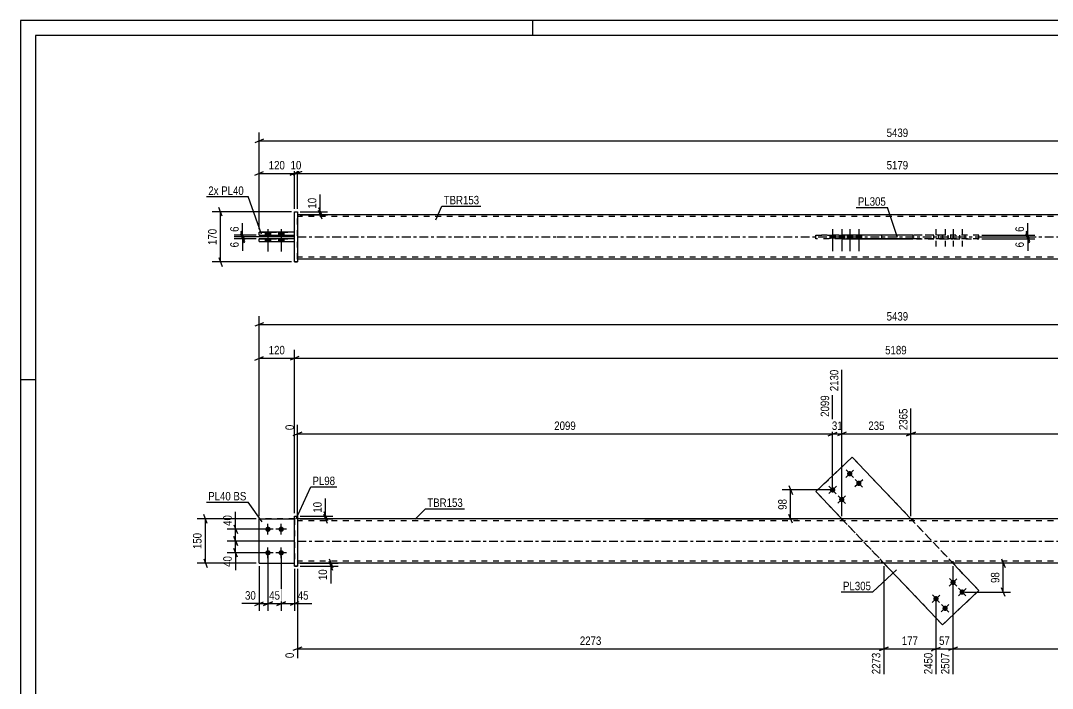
# Model space of a CAD drawing. Header units: millimetres. Extents: x 0 to 594, y 0 to 420.
# Drawn here: x 0 to 350.4, y 193.1 to 420 of the extents above; entities that cross this region are included whole.
import ezdxf

# ---------------------------------------------------------------- set-up
doc = ezdxf.new("R2010")
doc.units = ezdxf.units.MM
doc.linetypes.add('DXK_LINE_DOT2', pattern=[3.9198, 1.9599, -1.9599])
doc.linetypes.add('DXK_LINE_DOT3', pattern=[5.9187, 2.979, -0.9799, 0.9799, -0.9799])
doc.styles.add('Arial Narrow', font='ARIALN.TTF', dxfattribs={"height": 0.2})

# ---------------------------------------------------------------- blocks, each defined once
blk = doc.blocks.new('Unknown-580574963-1131')
at = {"color": 5, "linetype": 'Continuous'}
for p, q in [((594, 420), (0, 420)), ((0, 420), (0, 0)), ((174, 415), (174, 420)), ((589, 415), (5, 415)), ((5, 415), (5, 5)), ((5, 298), (0, 298))]:
    blk.add_line(p, q, dxfattribs=at)
blk = doc.blocks.new('Part-580574963-1689 - 1678')
at = {"color": 2, "linetype": 'Continuous'}
for p, q in [((282.42, 271.7), (270.09, 259.99)), ((282.42, 271.7), (282.42, 271.7)), ((302.37, 250.7), (282.42, 271.7)), ((278.92, 250.7), (270.09, 259.99)), ((270.09, 259.99), (270.09, 259.99)), ((313.12, 214.71), (293.17, 235.7)), ((325.44, 226.42), (316.62, 235.7)), ((313.12, 214.71), (325.44, 226.42)), ((325.44, 226.42), (325.44, 226.42)), ((313.12, 214.71), (313.12, 214.71))]:
    blk.add_line(p, q, dxfattribs=at)
at = {"color": 7, "linetype": 'DXK_LINE_DOT2'}
for p, q in [((270.09, 259.99), (282.42, 271.7)), ((325.44, 226.42), (282.42, 271.7)), ((313.12, 214.71), (270.09, 259.99)), ((293.17, 235.7), (278.92, 250.7)), ((316.62, 235.7), (302.37, 250.7)), ((325.44, 226.42), (313.12, 214.71))]:
    blk.add_line(p, q, dxfattribs=at)
blk = doc.blocks.new('Bolt-580574963-1681 - 1678')
at = {"linetype": 'Continuous'}
for points in [[(316.02, 228.49), (315.9, 228.64), (315.82, 228.81), (315.78, 229), (315.77, 229.18), (315.81, 229.37), (315.88, 229.54), (315.99, 229.7), (316.12, 229.83), (316.28, 229.93), (316.46, 229.99), (316.65, 230.01), (316.83, 230), (317.01, 229.95), (317.18, 229.86), (317.32, 229.73), (317.44, 229.59), (317.52, 229.42), (317.56, 229.23), (317.57, 229.04), (317.53, 228.86), (317.46, 228.69), (317.35, 228.53), (317.22, 228.4), (317.06, 228.3), (316.88, 228.24), (316.69, 228.22), (316.51, 228.23), (316.33, 228.28), (316.16, 228.37)], [(310.22, 222.98), (310.1, 223.13), (310.02, 223.3), (309.98, 223.49), (309.97, 223.67), (310.01, 223.86), (310.08, 224.03), (310.19, 224.19), (310.32, 224.32), (310.48, 224.42), (310.66, 224.48), (310.85, 224.5), (311.03, 224.49), (311.21, 224.44), (311.38, 224.35), (311.52, 224.22), (311.64, 224.08), (311.72, 223.91), (311.76, 223.72), (311.77, 223.53), (311.73, 223.35), (311.66, 223.18), (311.56, 223.02), (311.42, 222.89), (311.26, 222.79), (311.08, 222.73), (310.89, 222.7), (310.71, 222.72), (310.53, 222.77), (310.36, 222.86)], [(319.12, 225.23), (319, 225.38), (318.92, 225.55), (318.88, 225.73), (318.87, 225.92), (318.91, 226.11), (318.98, 226.28), (319.09, 226.44), (319.22, 226.57), (319.38, 226.66), (319.56, 226.73), (319.75, 226.75), (319.93, 226.74), (320.11, 226.68), (320.28, 226.59), (320.42, 226.47), (320.54, 226.32), (320.62, 226.15), (320.66, 225.97), (320.67, 225.78), (320.63, 225.6), (320.56, 225.42), (320.45, 225.27), (320.32, 225.14), (320.16, 225.04), (319.98, 224.98), (319.79, 224.95), (319.61, 224.97), (319.43, 225.02), (319.26, 225.11)], [(313.32, 219.72), (313.2, 219.87), (313.12, 220.04), (313.08, 220.22), (313.07, 220.41), (313.11, 220.6), (313.18, 220.77), (313.29, 220.93), (313.42, 221.06), (313.58, 221.15), (313.76, 221.22), (313.95, 221.24), (314.13, 221.23), (314.31, 221.17), (314.48, 221.08), (314.62, 220.96), (314.74, 220.81), (314.82, 220.64), (314.86, 220.46), (314.87, 220.27), (314.83, 220.09), (314.76, 219.91), (314.66, 219.76), (314.52, 219.63), (314.36, 219.53), (314.18, 219.47), (313.99, 219.44), (313.81, 219.46), (313.63, 219.51), (313.46, 219.6)]]:
    blk.add_hatch(color=1, dxfattribs=at).paths.add_polyline_path(points)
at = {"color": 1, "linetype": 'Continuous'}
for p, q in [((315.37, 227.88), (317.98, 230.35)), ((317.91, 227.81), (315.43, 230.42)), ((309.57, 222.36), (312.18, 224.84)), ((312.11, 222.3), (309.63, 224.91)), ((318.47, 224.61), (321.07, 227.09)), ((321.01, 224.55), (318.53, 227.16)), ((312.67, 219.1), (315.28, 221.58)), ((315.21, 219.04), (312.73, 221.65))]:
    blk.add_line(p, q, dxfattribs=at)
blk = doc.blocks.new('Bolt-580574963-1682 - 1678')
at = {"linetype": 'Continuous'}
for points in [[(282.22, 266.68), (282.33, 266.53), (282.41, 266.36), (282.46, 266.18), (282.46, 265.99), (282.43, 265.8), (282.36, 265.63), (282.25, 265.48), (282.11, 265.35), (281.95, 265.25), (281.78, 265.18), (281.59, 265.16), (281.4, 265.17), (281.22, 265.23), (281.06, 265.32), (280.91, 265.44), (280.8, 265.59), (280.72, 265.76), (280.67, 265.94), (280.67, 266.13), (280.7, 266.31), (280.77, 266.49), (280.88, 266.64), (281.02, 266.77), (281.18, 266.87), (281.36, 266.93), (281.54, 266.96), (281.73, 266.94), (281.91, 266.89), (282.08, 266.8)], [(285.32, 263.42), (285.43, 263.27), (285.51, 263.1), (285.56, 262.92), (285.56, 262.73), (285.53, 262.54), (285.46, 262.37), (285.35, 262.21), (285.21, 262.08), (285.05, 261.99), (284.88, 261.92), (284.69, 261.9), (284.5, 261.91), (284.32, 261.97), (284.16, 262.06), (284.01, 262.18), (283.9, 262.33), (283.82, 262.5), (283.77, 262.68), (283.77, 262.87), (283.8, 263.05), (283.87, 263.23), (283.98, 263.38), (284.12, 263.51), (284.28, 263.61), (284.45, 263.67), (284.64, 263.7), (284.83, 263.68), (285.01, 263.63), (285.17, 263.54)], [(276.42, 261.17), (276.53, 261.02), (276.61, 260.85), (276.66, 260.67), (276.66, 260.48), (276.63, 260.29), (276.56, 260.12), (276.45, 259.96), (276.31, 259.84), (276.15, 259.74), (275.98, 259.67), (275.79, 259.65), (275.6, 259.66), (275.42, 259.72), (275.26, 259.81), (275.11, 259.93), (275, 260.08), (274.92, 260.25), (274.87, 260.43), (274.87, 260.62), (274.9, 260.8), (274.98, 260.98), (275.08, 261.13), (275.22, 261.26), (275.38, 261.36), (275.56, 261.42), (275.74, 261.45), (275.93, 261.43), (276.11, 261.38), (276.28, 261.29)], [(279.52, 257.91), (279.63, 257.76), (279.71, 257.59), (279.76, 257.4), (279.76, 257.22), (279.73, 257.03), (279.66, 256.86), (279.55, 256.7), (279.41, 256.57), (279.25, 256.47), (279.08, 256.41), (278.89, 256.39), (278.7, 256.4), (278.52, 256.46), (278.36, 256.54), (278.21, 256.67), (278.1, 256.82), (278.02, 256.99), (277.97, 257.17), (277.97, 257.36), (278, 257.54), (278.07, 257.72), (278.18, 257.87), (278.32, 258), (278.48, 258.1), (278.66, 258.16), (278.84, 258.19), (279.03, 258.17), (279.21, 258.12), (279.38, 258.03)]]:
    blk.add_hatch(color=1, dxfattribs=at).paths.add_polyline_path(points)
at = {"color": 1, "linetype": 'Continuous'}
for p, q in [((282.87, 267.3), (280.26, 264.82)), ((280.33, 267.36), (282.81, 264.75)), ((285.97, 264.04), (283.36, 261.56)), ((283.43, 264.1), (285.91, 261.49)), ((277.07, 261.79), (274.46, 259.31)), ((274.53, 261.85), (277.01, 259.24)), ((280.17, 258.53), (277.56, 256.05)), ((277.63, 258.59), (280.11, 255.98))]:
    blk.add_line(p, q, dxfattribs=at)
blk = doc.blocks.new('Bolt-580574963-1683 - 1678')
at = {"linetype": 'Continuous'}
for points in [[(83.99, 246.3), (83.81, 246.32), (83.63, 246.38), (83.46, 246.47), (83.32, 246.6), (83.21, 246.75), (83.14, 246.92), (83.1, 247.11), (83.1, 247.3), (83.14, 247.48), (83.21, 247.65), (83.32, 247.8), (83.46, 247.93), (83.63, 248.02), (83.81, 248.08), (83.99, 248.1), (84.18, 248.08), (84.36, 248.02), (84.52, 247.93), (84.66, 247.8), (84.77, 247.65), (84.85, 247.48), (84.89, 247.3), (84.89, 247.11), (84.85, 246.92), (84.77, 246.75), (84.66, 246.6), (84.52, 246.47), (84.36, 246.38), (84.18, 246.32)], [(88.49, 246.3), (88.31, 246.32), (88.13, 246.38), (87.96, 246.47), (87.82, 246.6), (87.71, 246.75), (87.64, 246.92), (87.6, 247.11), (87.6, 247.3), (87.64, 247.48), (87.71, 247.65), (87.82, 247.8), (87.96, 247.93), (88.13, 248.02), (88.31, 248.08), (88.49, 248.1), (88.68, 248.08), (88.86, 248.02), (89.02, 247.93), (89.16, 247.8), (89.27, 247.65), (89.35, 247.48), (89.39, 247.3), (89.39, 247.11), (89.35, 246.92), (89.27, 246.75), (89.16, 246.6), (89.02, 246.47), (88.86, 246.38), (88.68, 246.32)], [(83.99, 238.3), (83.81, 238.32), (83.63, 238.38), (83.46, 238.47), (83.32, 238.6), (83.21, 238.75), (83.14, 238.92), (83.1, 239.11), (83.1, 239.3), (83.14, 239.48), (83.21, 239.65), (83.32, 239.8), (83.46, 239.93), (83.63, 240.02), (83.81, 240.08), (83.99, 240.1), (84.18, 240.08), (84.36, 240.02), (84.52, 239.93), (84.66, 239.8), (84.77, 239.65), (84.85, 239.48), (84.89, 239.3), (84.89, 239.11), (84.85, 238.92), (84.77, 238.75), (84.66, 238.6), (84.52, 238.47), (84.36, 238.38), (84.18, 238.32)], [(88.49, 238.3), (88.31, 238.32), (88.13, 238.38), (87.96, 238.47), (87.82, 238.6), (87.71, 238.75), (87.64, 238.92), (87.6, 239.11), (87.6, 239.3), (87.64, 239.48), (87.71, 239.65), (87.82, 239.8), (87.96, 239.93), (88.13, 240.02), (88.31, 240.08), (88.49, 240.1), (88.68, 240.08), (88.86, 240.02), (89.02, 239.93), (89.16, 239.8), (89.27, 239.65), (89.35, 239.48), (89.39, 239.3), (89.39, 239.11), (89.35, 238.92), (89.27, 238.75), (89.16, 238.6), (89.02, 238.47), (88.86, 238.38), (88.68, 238.32)]]:
    blk.add_hatch(color=1, dxfattribs=at).paths.add_polyline_path(points)
at = {"color": 1, "linetype": 'Continuous'}
for p, q in [((83.99, 245.4), (83.99, 249)), ((88.49, 245.4), (88.49, 249)), ((85.79, 247.2), (82.19, 247.2)), ((90.29, 247.2), (86.69, 247.2)), ((85.79, 239.2), (82.19, 239.2)), ((83.99, 237.4), (83.99, 241)), ((90.29, 239.2), (86.69, 239.2)), ((88.49, 237.4), (88.49, 241))]:
    blk.add_line(p, q, dxfattribs=at)
blk = doc.blocks.new('Part-580574963-1694 - 1678')
at = {"color": 2, "linetype": 'Continuous'}
for p, q in [((92.99, 251.7), (93.99, 251.7)), ((92.99, 234.7), (92.99, 251.7)), ((93.99, 251.7), (93.99, 251.7)), ((93.99, 251.7), (93.99, 234.7)), ((92.99, 234.7), (93.99, 234.7))]:
    blk.add_line(p, q, dxfattribs=at)
at = {"color": 7, "linetype": 'DXK_LINE_DOT2'}
for p, q in [((92.99, 251.7), (93.99, 251.7)), ((93.99, 234.7), (92.99, 234.7)), ((92.99, 234.7), (92.99, 234.7)), ((93.99, 234.7), (93.99, 234.7))]:
    blk.add_line(p, q, dxfattribs=at)
blk = doc.blocks.new('Part-580574963-1699 - 1678')
at = {"color": 7, "linetype": 'DXK_LINE_DOT2'}
for p, q in [((80.99, 235.7), (80.99, 250.7)), ((80.99, 250.7), (92.99, 250.7)), ((92.99, 250.7), (80.99, 250.7)), ((92.99, 250.7), (92.99, 235.7)), ((80.99, 235.7), (80.99, 235.7)), ((80.99, 235.7), (92.99, 235.7)), ((80.99, 235.7), (92.99, 235.7)), ((92.99, 235.7), (92.99, 235.7))]:
    blk.add_line(p, q, dxfattribs=at)
blk = doc.blocks.new('Part-580574963-1704 - 1678')
at = {"color": 2, "linetype": 'Continuous'}
for p, q in [((80.99, 235.7), (80.99, 250.7)), ((80.99, 250.7), (92.99, 250.7)), ((80.99, 235.7), (80.99, 235.7)), ((80.99, 235.7), (92.99, 235.7))]:
    blk.add_line(p, q, dxfattribs=at)
at = {"color": 7, "linetype": 'DXK_LINE_DOT2'}
for p, q in [((92.99, 250.7), (80.99, 250.7)), ((92.99, 250.7), (92.99, 235.7)), ((80.99, 235.7), (80.99, 235.7)), ((80.99, 235.7), (92.99, 235.7)), ((92.99, 235.7), (92.99, 235.7))]:
    blk.add_line(p, q, dxfattribs=at)
blk = doc.blocks.new('Part-580574963-1720 - 1678')
at = {"color": 2, "linetype": 'Continuous'}
for p, q in [((181.99, 250.7), (93.99, 250.7)), ((413.44, 250.7), (182.09, 250.7)), ((181.99, 235.7), (93.99, 235.7)), ((413.44, 235.7), (182.09, 235.7))]:
    blk.add_line(p, q, dxfattribs=at)
at = {"color": 7, "linetype": 'DXK_LINE_DOT2'}
for p, q in [((93.99, 250.7), (93.99, 235.7)), ((181.99, 250.1), (93.99, 250.1)), ((413.44, 250.1), (182.09, 250.1)), ((278.82, 250.7), (278.82, 250.1)), ((303.04, 250.7), (303.04, 250.1)), ((181.99, 236.3), (93.99, 236.3)), ((413.44, 236.3), (182.09, 236.3)), ((292.5, 235.7), (292.5, 236.3)), ((316.72, 235.7), (316.72, 236.3))]:
    blk.add_line(p, q, dxfattribs=at)
at = {"color": 7, "linetype": 'DXK_LINE_DOT3'}
for p, q in [((93.99, 243.2), (181.99, 243.2)), ((182.09, 243.2), (413.44, 243.2))]:
    blk.add_line(p, q, dxfattribs=at)
blk = doc.blocks.new('Bolt-580574963-1423 - 1368')
at = {"color": 1, "linetype": 'DXK_LINE_DOT2'}
for p, q in [((309.97, 347.11), (309.97, 345.91)), ((310.87, 349.11), (310.87, 341.61)), ((311.77, 347.11), (311.77, 345.91)), ((313.07, 347.11), (313.07, 345.91)), ((313.97, 349.11), (313.97, 341.61)), ((314.87, 347.11), (314.87, 345.91)), ((315.77, 347.11), (315.77, 345.91)), ((316.67, 349.11), (316.67, 341.61)), ((317.57, 347.11), (317.57, 345.91)), ((318.87, 347.11), (318.87, 345.91)), ((319.77, 349.11), (319.77, 341.61)), ((320.67, 347.11), (320.67, 345.91))]:
    blk.add_line(p, q, dxfattribs=at)
blk = doc.blocks.new('Bolt-580574963-1471 - 1368')
at = {"linetype": 'Continuous'}
for points in [[(83.09, 347.11), (84.89, 347.11), (84.89, 348.11), (83.09, 348.11)], [(83.09, 347.11), (84.89, 347.11), (84.89, 348.11), (83.09, 348.11)], [(87.59, 347.11), (89.39, 347.11), (89.39, 348.11), (87.59, 348.11)], [(87.59, 347.11), (89.39, 347.11), (89.39, 348.11), (87.59, 348.11)], [(83.09, 344.91), (84.89, 344.91), (84.89, 345.91), (83.09, 345.91)], [(83.09, 344.91), (84.89, 344.91), (84.89, 345.91), (83.09, 345.91)], [(87.59, 344.91), (89.39, 344.91), (89.39, 345.91), (87.59, 345.91)], [(87.59, 344.91), (89.39, 344.91), (89.39, 345.91), (87.59, 345.91)]]:
    blk.add_hatch(color=1, dxfattribs=at).paths.add_polyline_path(points)
at = {"color": 1, "linetype": 'Continuous'}
for p, q in [((83.09, 348.11), (83.09, 347.11)), ((83.09, 348.11), (83.09, 347.11)), ((83.99, 349.11), (83.99, 341.61)), ((83.99, 349.11), (83.99, 341.61)), ((84.89, 348.11), (84.89, 347.11)), ((84.89, 348.11), (84.89, 347.11)), ((87.59, 348.11), (87.59, 347.11)), ((87.59, 348.11), (87.59, 347.11)), ((88.49, 349.11), (88.49, 341.61)), ((88.49, 349.11), (88.49, 341.61)), ((89.39, 348.11), (89.39, 347.11)), ((89.39, 348.11), (89.39, 347.11)), ((83.09, 345.91), (83.09, 344.91)), ((83.09, 345.91), (83.09, 344.91)), ((84.89, 345.91), (84.89, 344.91)), ((84.89, 345.91), (84.89, 344.91)), ((87.59, 345.91), (87.59, 344.91)), ((87.59, 345.91), (87.59, 344.91)), ((89.39, 345.91), (89.39, 344.91)), ((89.39, 345.91), (89.39, 344.91))]:
    blk.add_line(p, q, dxfattribs=at)
blk = doc.blocks.new('Part-580574963-1416 - 1368')
at = {"color": 2, "linetype": 'Continuous'}
for p, q in [((181.99, 354.01), (93.99, 354.01)), ((413.44, 354.01), (182.09, 354.01)), ((278.82, 347.12), (278.82, 347.22)), ((278.82, 347.22), (278.82, 347.22)), ((278.82, 347.22), (303.04, 347.22)), ((292.5, 347.21), (292.5, 347.12)), ((303.04, 347.22), (303.04, 345.82)), ((278.82, 345.92), (278.82, 345.82)), ((278.82, 345.82), (303.04, 345.82)), ((292.5, 345.81), (292.5, 345.92)), ((181.99, 339.01), (93.99, 339.01)), ((413.44, 339.01), (182.09, 339.01))]:
    blk.add_line(p, q, dxfattribs=at)
at = {"color": 7, "linetype": 'DXK_LINE_DOT2'}
for p, q in [((93.99, 339.01), (93.99, 354.01)), ((181.99, 353.41), (93.99, 353.41)), ((413.44, 353.41), (182.09, 353.41)), ((278.82, 345.92), (278.82, 347.22)), ((278.82, 347.22), (303.04, 347.22)), ((292.5, 347.21), (316.72, 347.21)), ((292.5, 347.21), (292.5, 347.21)), ((292.5, 347.21), (316.72, 347.21)), ((292.5, 347.12), (292.5, 347.21)), ((292.5, 345.92), (292.5, 347.12)), ((316.72, 347.21), (316.72, 345.81)), ((278.82, 345.82), (303.04, 345.82)), ((292.5, 345.81), (292.5, 345.81)), ((292.5, 345.81), (292.5, 345.81)), ((316.72, 345.81), (292.5, 345.81)), ((292.5, 345.81), (316.72, 345.81)), ((181.99, 339.61), (93.99, 339.61)), ((413.44, 339.61), (182.09, 339.61))]:
    blk.add_line(p, q, dxfattribs=at)
at = {"color": 7, "linetype": 'DXK_LINE_DOT3'}
for p, q in [((93.99, 346.51), (181.99, 346.51)), ((182.09, 346.51), (413.44, 346.51))]:
    blk.add_line(p, q, dxfattribs=at)
blk = doc.blocks.new('Bolt-580574963-1422 - 1368')
at = {"linetype": 'Continuous'}
for points in [[(276.67, 347.12), (274.87, 347.12), (274.87, 345.92), (276.67, 345.92)], [(279.77, 347.12), (277.97, 347.12), (277.97, 345.92), (279.77, 345.92)], [(282.47, 347.12), (280.67, 347.12), (280.67, 345.92), (282.47, 345.92)], [(285.57, 347.12), (283.77, 347.12), (283.77, 345.92), (285.57, 345.92)]]:
    blk.add_hatch(color=1, dxfattribs=at).paths.add_polyline_path(points)
at = {"color": 1, "linetype": 'Continuous'}
for p, q in [((274.87, 347.12), (274.87, 345.92)), ((275.77, 349.12), (275.77, 341.62)), ((276.67, 347.12), (276.67, 345.92)), ((277.97, 347.12), (277.97, 345.92)), ((278.87, 349.12), (278.87, 341.62)), ((279.77, 347.12), (279.77, 345.92)), ((280.67, 347.12), (280.67, 345.92)), ((281.57, 349.12), (281.57, 341.62)), ((282.47, 347.12), (282.47, 345.92)), ((283.77, 347.12), (283.77, 345.92)), ((284.67, 349.12), (284.67, 341.62)), ((285.57, 347.12), (285.57, 345.92))]:
    blk.add_line(p, q, dxfattribs=at)
blk = doc.blocks.new('Part-580574963-1449 - 1368')
at = {"color": 2, "linetype": 'Continuous'}
for p, q in [((80.99, 344.92), (80.99, 345.92)), ((92.99, 345.92), (80.99, 345.92)), ((80.99, 344.91), (80.99, 344.92)), ((80.99, 344.92), (92.99, 344.92))]:
    blk.add_line(p, q, dxfattribs=at)
at = {"color": 7, "linetype": 'DXK_LINE_DOT2'}
for p, q in [((80.99, 345.91), (92.99, 345.91)), ((80.99, 344.91), (92.99, 344.91)), ((92.99, 344.91), (92.99, 345.92))]:
    blk.add_line(p, q, dxfattribs=at)
blk = doc.blocks.new('Part-580574963-1454 - 1368')
at = {"color": 2, "linetype": 'Continuous'}
for p, q in [((80.99, 347.12), (80.99, 348.12)), ((92.99, 348.12), (80.99, 348.12)), ((80.99, 347.11), (80.99, 347.12)), ((80.99, 347.12), (92.99, 347.12))]:
    blk.add_line(p, q, dxfattribs=at)
at = {"color": 7, "linetype": 'DXK_LINE_DOT2'}
for p, q in [((80.99, 348.11), (92.99, 348.11)), ((80.99, 347.11), (92.99, 347.11)), ((92.99, 347.11), (92.99, 348.12))]:
    blk.add_line(p, q, dxfattribs=at)
blk = doc.blocks.new('Part-580574963-1455 - 1368')
at = {"color": 2, "linetype": 'Continuous'}
for p, q in [((92.99, 355.02), (93.99, 355.02)), ((92.99, 338.02), (92.99, 355.02)), ((93.99, 355.01), (93.99, 355.02)), ((93.99, 355.02), (93.99, 338.01)), ((93.99, 338.02), (92.99, 338.02)), ((92.99, 338.02), (92.99, 338.01))]:
    blk.add_line(p, q, dxfattribs=at)
at = {"color": 7, "linetype": 'DXK_LINE_DOT2'}
for p, q in [((92.99, 355.01), (93.99, 355.01)), ((92.99, 338.01), (92.99, 338.02)), ((92.99, 338.01), (93.99, 338.01))]:
    blk.add_line(p, q, dxfattribs=at)
blk = doc.blocks.new('Part-580574963-1470 - 1368')
at = {"color": 2, "linetype": 'Continuous'}
for p, q in [((270.09, 345.92), (270.09, 347.12)), ((282.42, 345.92), (282.42, 347.12)), ((303.04, 347.12), (282.42, 347.12)), ((303.04, 345.92), (282.42, 345.92)), ((303.04, 345.91), (282.42, 345.91))]:
    blk.add_line(p, q, dxfattribs=at)
at = {"color": 7, "linetype": 'DXK_LINE_DOT2'}
for p, q in [((313.12, 347.11), (270.09, 347.12)), ((270.09, 347.12), (282.42, 347.12)), ((325.44, 347.11), (303.04, 347.12)), ((313.12, 345.91), (313.12, 347.11)), ((325.44, 347.11), (313.12, 347.11)), ((325.44, 345.91), (325.44, 347.11)), ((282.42, 345.91), (270.09, 345.92)), ((282.42, 345.92), (270.09, 345.92)), ((325.44, 345.91), (303.04, 345.92)), ((313.12, 345.91), (303.04, 345.91)), ((313.12, 345.91), (325.44, 345.91))]:
    blk.add_line(p, q, dxfattribs=at)
blk = doc.blocks.new('StraightDimension-580574963-1850 - 1678')
at = {"color": 7, "linetype": 'Continuous'}
for p, q in [((293.17, 234.7), (293.17, 197.94)), ((310.87, 222.6), (310.87, 197.94)), ((294.67, 207.15), (291.67, 205.95)), ((309.37, 205.95), (312.37, 207.15)), ((293.17, 206.55), (310.87, 206.55))]:
    blk.add_line(p, q, dxfattribs=at)
at = {"color": 0}
blk.add_wipeout([(305.36, 207.3), (305.36, 211.5), (298.68, 211.5), (298.68, 207.3)], dxfattribs=at)
at = {"color": 3, "style": 'Arial Narrow'}
blk.add_text('177', height=2.863, dxfattribs=at).set_placement((299.28, 207.9))
at = {"color": 0, "linetype": 'Continuous'}
blk.add_wipeout([(310.27, 205.85), (306.07, 205.85), (306.07, 197.34), (310.27, 197.34)], dxfattribs=at)
at = {"color": 3, "linetype": 'Continuous', "style": 'Arial Narrow'}
blk.add_text('2450', height=2.863, rotation=90.0002, dxfattribs=at).set_placement((309.67, 197.94))
blk = doc.blocks.new('StraightDimension-580574963-1909 - 1678')
at = {"color": 7, "linetype": 'Continuous'}
for p, q in [((82.99, 247.2), (70.17, 247.2)), ((72.42, 248.7), (73.62, 245.7)), ((73.02, 243.2), (73.02, 247.2)), ((92.99, 243.2), (70.17, 243.2)), ((73.62, 241.7), (72.42, 244.7))]:
    blk.add_line(p, q, dxfattribs=at)
at = {"color": 0}
blk.add_wipeout([(72.27, 252.58), (68.07, 252.58), (68.07, 247.73), (72.27, 247.73)], dxfattribs=at)
at = {"color": 7, "linetype": 'Continuous'}
blk.add_line((73.02, 247.2), (73.02, 253.11), dxfattribs=at)
blk.add_line((73.02, 247.2), (73.02, 253.11), dxfattribs=at)
at = {"color": 3, "style": 'Arial Narrow'}
blk.add_text('40', height=2.863, rotation=90.0002, dxfattribs=at).set_placement((71.67, 248.33))
blk = doc.blocks.new('StraightDimension-580574963-3457 - 1678')
at = {"color": 7, "linetype": 'Continuous'}
for p, q in [((274.77, 260.55), (258.65, 260.55)), ((260.9, 262.05), (262.1, 259.05)), ((261.5, 250.72), (261.5, 260.55)), ((212, 250.72), (263.9, 250.72)), ((262.1, 249.22), (260.9, 252.22))]:
    blk.add_line(p, q, dxfattribs=at)
at = {"color": 0}
blk.add_wipeout([(260.75, 258.06), (256.55, 258.06), (256.55, 253.21), (260.75, 253.21)], dxfattribs=at)
at = {"color": 3, "style": 'Arial Narrow'}
blk.add_text('98', height=2.863, rotation=90.0002, dxfattribs=at).set_placement((260.15, 253.81))
blk = doc.blocks.new('StraightDimension-580574963-1736 - 1678')
at = {"color": 7, "linetype": 'Continuous'}
for p, q in [((80.99, 251.7), (80.99, 319.61)), ((82.49, 317.36), (79.49, 316.16)), ((80.99, 316.76), (514.54, 316.76))]:
    blk.add_line(p, q, dxfattribs=at)
at = {"color": 0}
blk.add_wipeout([(302.02, 317.51), (302.02, 321.71), (293.51, 321.71), (293.51, 317.51)], dxfattribs=at)
at = {"color": 3, "style": 'Arial Narrow'}
blk.add_text('5439', height=2.863, dxfattribs=at).set_placement((294.11, 318.11))
blk = doc.blocks.new('StraightDimension-580574963-1750 - 1678')
at = {"color": 7, "linetype": 'Continuous'}
for p, q in [((275.77, 261.55), (275.77, 292.71)), ((93.99, 251.7), (93.99, 282.72)), ((95.49, 280.19), (92.49, 278.99)), ((93.99, 279.59), (275.77, 279.59)), ((274.27, 278.99), (277.27, 280.19))]:
    blk.add_line(p, q, dxfattribs=at)
at = {"color": 0, "linetype": 'Continuous'}
for points in [[(275.17, 293.31), (270.97, 293.31), (270.97, 284.79), (275.17, 284.79)], [(93.39, 283.32), (89.19, 283.32), (89.19, 280.29), (93.39, 280.29)]]:
    blk.add_wipeout(points, dxfattribs=at)
at = {"color": 0}
blk.add_wipeout([(189.14, 280.34), (189.14, 284.54), (180.62, 284.54), (180.62, 280.34)], dxfattribs=at)
at = {"color": 3, "linetype": 'Continuous', "style": 'Arial Narrow'}
for s, height, p in [('2099', 2.863, (274.57, 285.39)), ('0', 2.86, (92.79, 280.89))]:
    blk.add_text(s, height=height, rotation=90.0002, dxfattribs=at).set_placement(p)
at = {"color": 3, "style": 'Arial Narrow'}
blk.add_text('2099', height=2.863, dxfattribs=at).set_placement((181.22, 280.94))
blk = doc.blocks.new('StraightDimension-580574963-1760 - 1678')
at = {"color": 7, "linetype": 'Continuous'}
for p, q in [((278.92, 251.7), (278.92, 301.41)), ((275.77, 261.55), (275.77, 292.71)), ((274.27, 278.99), (277.27, 280.19)), ((275.77, 279.59), (278.92, 279.59)), ((280.42, 280.19), (277.42, 278.99))]:
    blk.add_line(p, q, dxfattribs=at)
at = {"color": 0, "linetype": 'Continuous'}
blk.add_wipeout([(278.32, 302.01), (274.12, 302.01), (274.12, 293.49), (278.32, 293.49)], dxfattribs=at)
at = {"color": 0}
blk.add_wipeout([(279.77, 280.34), (279.77, 284.54), (274.91, 284.54), (274.91, 280.34)], dxfattribs=at)
at = {"color": 3, "linetype": 'Continuous', "style": 'Arial Narrow'}
blk.add_text('2130', height=2.863, rotation=90.0002, dxfattribs=at).set_placement((277.72, 294.09))
at = {"color": 3, "style": 'Arial Narrow'}
blk.add_text('31', height=2.863, dxfattribs=at).set_placement((275.51, 280.94))
blk = doc.blocks.new('StraightDimension-580574963-2047 - 1678')
at = {"color": 7, "linetype": 'Continuous'}
for p, q in [((94.49, 305.88), (91.49, 304.68)), ((92.99, 252.7), (92.99, 308.13)), ((92.99, 305.28), (501.54, 305.28))]:
    blk.add_line(p, q, dxfattribs=at)
at = {"color": 0}
blk.add_wipeout([(301.52, 306.03), (301.52, 310.23), (293.01, 310.23), (293.01, 306.03)], dxfattribs=at)
at = {"color": 3, "style": 'Arial Narrow'}
blk.add_text('5189', height=2.863, dxfattribs=at).set_placement((293.61, 306.63))
blk = doc.blocks.new('StraightDimension-580574963-1776 - 1678')
at = {"color": 7, "linetype": 'Continuous'}
for p, q in [((278.92, 251.7), (278.92, 301.41)), ((302.37, 251.7), (302.37, 288.21)), ((280.42, 280.19), (277.42, 278.99)), ((278.92, 279.59), (302.37, 279.59)), ((300.87, 278.99), (303.87, 280.19))]:
    blk.add_line(p, q, dxfattribs=at)
at = {"color": 0, "linetype": 'Continuous'}
blk.add_wipeout([(301.77, 288.81), (297.57, 288.81), (297.57, 280.29), (301.77, 280.29)], dxfattribs=at)
at = {"color": 0}
blk.add_wipeout([(293.98, 280.34), (293.98, 284.54), (287.3, 284.54), (287.3, 280.34)], dxfattribs=at)
at = {"color": 3, "linetype": 'Continuous', "style": 'Arial Narrow'}
blk.add_text('2365', height=2.863, rotation=90.0002, dxfattribs=at).set_placement((301.17, 280.89))
at = {"color": 3, "style": 'Arial Narrow'}
blk.add_text('235', height=2.863, dxfattribs=at).set_placement((287.9, 280.94))
blk = doc.blocks.new('StraightDimension-580574963-1798 - 1678')
at = {"color": 7, "linetype": 'Continuous'}
for p, q in [((302.37, 251.7), (302.37, 288.21)), ((501.54, 252.7), (501.54, 288.21)), ((303.87, 280.19), (300.87, 278.99)), ((302.37, 279.59), (501.54, 279.59)), ((500.04, 278.99), (503.04, 280.19))]:
    blk.add_line(p, q, dxfattribs=at)
at = {"color": 0, "linetype": 'Continuous'}
blk.add_wipeout([(500.94, 288.81), (496.74, 288.81), (496.74, 280.29), (500.94, 280.29)], dxfattribs=at)
at = {"color": 0}
blk.add_wipeout([(406.21, 280.34), (406.21, 284.54), (397.7, 284.54), (397.7, 280.34)], dxfattribs=at)
at = {"color": 3, "linetype": 'Continuous', "style": 'Arial Narrow'}
blk.add_text('5179', height=2.863, rotation=90.0002, dxfattribs=at).set_placement((500.34, 280.89))
at = {"color": 3, "style": 'Arial Narrow'}
blk.add_text('2814', height=2.863, dxfattribs=at).set_placement((398.3, 280.94))
blk = doc.blocks.new('StraightDimension-580574963-1813 - 1678')
at = {"color": 7, "linetype": 'Continuous'}
for p, q in [((88.49, 238.2), (88.49, 219.53)), ((92.99, 233.7), (92.99, 219.53)), ((86.99, 221.33), (89.99, 222.53)), ((88.49, 221.93), (92.99, 221.93)), ((94.49, 222.53), (91.49, 221.33))]:
    blk.add_line(p, q, dxfattribs=at)
at = {"color": 0}
blk.add_wipeout([(98.37, 222.68), (98.37, 226.88), (93.52, 226.88), (93.52, 222.68)], dxfattribs=at)
at = {"color": 7, "linetype": 'Continuous'}
blk.add_line((92.99, 221.93), (98.9, 221.93), dxfattribs=at)
blk.add_line((92.99, 221.93), (98.9, 221.93), dxfattribs=at)
at = {"color": 3, "style": 'Arial Narrow'}
blk.add_text('45', height=2.863, dxfattribs=at).set_placement((94.12, 223.28))
blk = doc.blocks.new('StraightDimension-580574963-1820 - 1678')
at = {"color": 7, "linetype": 'Continuous'}
for p, q in [((83.99, 238.2), (83.99, 219.53)), ((88.49, 238.2), (88.49, 219.53)), ((82.49, 221.33), (85.49, 222.53)), ((83.99, 221.93), (88.49, 221.93)), ((89.99, 222.53), (86.99, 221.33))]:
    blk.add_line(p, q, dxfattribs=at)
at = {"color": 0}
blk.add_wipeout([(88.67, 222.68), (88.67, 226.88), (83.82, 226.88), (83.82, 222.68)], dxfattribs=at)
at = {"color": 3, "style": 'Arial Narrow'}
blk.add_text('45', height=2.863, dxfattribs=at).set_placement((84.42, 223.28))
blk = doc.blocks.new('StraightDimension-580574963-1891 - 1678')
at = {"color": 7, "linetype": 'Continuous'}
for p, q in [((94.99, 235.7), (107.8, 235.7)), ((104.8, 237.2), (106, 234.2)), ((106, 233.2), (104.8, 236.2)), ((105.4, 234.7), (105.4, 235.7)), ((94.99, 234.7), (107.8, 234.7))]:
    blk.add_line(p, q, dxfattribs=at)
at = {"color": 0}
blk.add_wipeout([(104.65, 234.18), (100.45, 234.18), (100.45, 229.32), (104.65, 229.32)], dxfattribs=at)
at = {"color": 7, "linetype": 'Continuous'}
blk.add_line((105.4, 234.7), (105.4, 228.8), dxfattribs=at)
blk.add_line((105.4, 234.7), (105.4, 228.8), dxfattribs=at)
at = {"color": 3, "style": 'Arial Narrow'}
blk.add_text('10', height=2.863, rotation=90.0002, dxfattribs=at).set_placement((104.05, 229.92))
blk = doc.blocks.new('StraightDimension-580574963-1827 - 1678')
at = {"color": 7, "linetype": 'Continuous'}
for p, q in [((83.99, 238.2), (83.99, 219.53)), ((80.99, 234.7), (80.99, 219.53)), ((79.49, 221.33), (82.49, 222.53)), ((80.99, 221.93), (83.99, 221.93)), ((85.49, 222.53), (82.49, 221.33))]:
    blk.add_line(p, q, dxfattribs=at)
at = {"color": 0}
blk.add_wipeout([(80.47, 222.68), (80.47, 226.88), (75.61, 226.88), (75.61, 222.68)], dxfattribs=at)
at = {"color": 7, "linetype": 'Continuous'}
blk.add_line((80.99, 221.93), (75.09, 221.93), dxfattribs=at)
blk.add_line((80.99, 221.93), (75.09, 221.93), dxfattribs=at)
at = {"color": 3, "style": 'Arial Narrow'}
blk.add_text('30', height=2.863, dxfattribs=at).set_placement((76.21, 223.28))
blk = doc.blocks.new('StraightDimension-580574963-1838 - 1678')
at = {"color": 7, "linetype": 'Continuous'}
for p, q in [((93.99, 233.7), (93.99, 203.42)), ((293.17, 234.7), (293.17, 197.94)), ((95.49, 207.15), (92.49, 205.95)), ((291.67, 205.95), (294.67, 207.15)), ((93.99, 206.55), (293.17, 206.55))]:
    blk.add_line(p, q, dxfattribs=at)
at = {"color": 0}
blk.add_wipeout([(197.84, 207.3), (197.84, 211.5), (189.32, 211.5), (189.32, 207.3)], dxfattribs=at)
at = {"color": 0, "linetype": 'Continuous'}
for points in [[(93.39, 205.85), (89.19, 205.85), (89.19, 202.82), (93.39, 202.82)], [(292.57, 205.85), (288.37, 205.85), (288.37, 197.34), (292.57, 197.34)]]:
    blk.add_wipeout(points, dxfattribs=at)
at = {"color": 3, "style": 'Arial Narrow'}
blk.add_text('2273', height=2.863, dxfattribs=at).set_placement((189.92, 207.9))
at = {"color": 3, "linetype": 'Continuous', "style": 'Arial Narrow'}
for s, height, p in [('0', 2.86, (92.79, 203.42)), ('2273', 2.863, (291.97, 197.94))]:
    blk.add_text(s, height=height, rotation=90.0002, dxfattribs=at).set_placement(p)
blk = doc.blocks.new('StraightDimension-580574963-1864 - 1678')
at = {"color": 7, "linetype": 'Continuous'}
for p, q in [((316.62, 234.7), (316.62, 197.94)), ((310.87, 222.6), (310.87, 197.94)), ((309.37, 205.95), (312.37, 207.15)), ((318.12, 207.15), (315.12, 205.95)), ((310.87, 206.55), (316.62, 206.55))]:
    blk.add_line(p, q, dxfattribs=at)
at = {"color": 0}
blk.add_wipeout([(316.17, 207.3), (316.17, 211.5), (311.32, 211.5), (311.32, 207.3)], dxfattribs=at)
at = {"color": 3, "style": 'Arial Narrow'}
blk.add_text('57', height=2.863, dxfattribs=at).set_placement((311.92, 207.9))
at = {"color": 0, "linetype": 'Continuous'}
blk.add_wipeout([(316.02, 205.85), (311.82, 205.85), (311.82, 197.34), (316.02, 197.34)], dxfattribs=at)
at = {"color": 3, "linetype": 'Continuous', "style": 'Arial Narrow'}
blk.add_text('2507', height=2.863, rotation=90.0002, dxfattribs=at).set_placement((315.42, 197.94))
blk = doc.blocks.new('StraightDimension-580574963-1878 - 1678')
at = {"color": 7, "linetype": 'Continuous'}
for p, q in [((316.62, 234.7), (316.62, 197.94)), ((501.54, 233.7), (501.54, 197.94)), ((318.12, 207.15), (315.12, 205.95)), ((500.04, 205.95), (503.04, 207.15)), ((316.62, 206.55), (501.54, 206.55))]:
    blk.add_line(p, q, dxfattribs=at)
at = {"color": 0}
blk.add_wipeout([(413.34, 207.3), (413.34, 211.5), (404.83, 211.5), (404.83, 207.3)], dxfattribs=at)
at = {"color": 0, "linetype": 'Continuous'}
blk.add_wipeout([(500.94, 205.85), (496.74, 205.85), (496.74, 197.34), (500.94, 197.34)], dxfattribs=at)
at = {"color": 3, "style": 'Arial Narrow'}
blk.add_text('2672', height=2.863, dxfattribs=at).set_placement((405.43, 207.9))
at = {"color": 3, "linetype": 'Continuous', "style": 'Arial Narrow'}
blk.add_text('5179', height=2.863, rotation=90.0002, dxfattribs=at).set_placement((500.34, 197.94))
blk = doc.blocks.new('StraightDimension-580574963-1900 - 1678')
at = {"color": 7, "linetype": 'Continuous'}
for p, q in [((102.99, 253.2), (104.19, 250.2)), ((94.99, 251.7), (105.99, 251.7)), ((94.99, 250.7), (105.99, 250.7)), ((104.19, 249.2), (102.99, 252.2)), ((103.59, 250.7), (103.59, 251.7))]:
    blk.add_line(p, q, dxfattribs=at)
at = {"color": 0}
blk.add_wipeout([(102.84, 257.08), (98.64, 257.08), (98.64, 252.23), (102.84, 252.23)], dxfattribs=at)
at = {"color": 7, "linetype": 'Continuous'}
blk.add_line((103.59, 251.7), (103.59, 257.61), dxfattribs=at)
blk.add_line((103.59, 251.7), (103.59, 257.61), dxfattribs=at)
at = {"color": 3, "style": 'Arial Narrow'}
blk.add_text('10', height=2.863, rotation=90.0002, dxfattribs=at).set_placement((102.24, 252.83))
blk = doc.blocks.new('StraightDimension-580574963-1922 - 1678')
at = {"color": 7, "linetype": 'Continuous'}
for p, q in [((92.99, 243.2), (70.17, 243.2)), ((72.42, 244.7), (73.62, 241.7)), ((73.02, 239.2), (73.02, 243.2)), ((82.99, 239.2), (70.17, 239.2)), ((73.62, 237.7), (72.42, 240.7))]:
    blk.add_line(p, q, dxfattribs=at)
at = {"color": 0}
blk.add_wipeout([(72.27, 238.68), (68.07, 238.68), (68.07, 233.82), (72.27, 233.82)], dxfattribs=at)
at = {"color": 7, "linetype": 'Continuous'}
blk.add_line((73.02, 239.2), (73.02, 233.29), dxfattribs=at)
blk.add_line((73.02, 239.2), (73.02, 233.29), dxfattribs=at)
at = {"color": 3, "style": 'Arial Narrow'}
blk.add_text('40', height=2.863, rotation=90.0002, dxfattribs=at).set_placement((71.67, 234.42))
blk = doc.blocks.new('StraightDimension-580574963-1979 - 1678')
at = {"color": 7, "linetype": 'Continuous'}
for p, q in [((79.99, 250.7), (59.92, 250.7)), ((63.37, 249.2), (62.17, 252.2)), ((62.77, 235.7), (62.77, 250.7)), ((79.99, 235.7), (59.92, 235.7)), ((62.17, 237.2), (63.37, 234.2))]:
    blk.add_line(p, q, dxfattribs=at)
at = {"color": 0}
blk.add_wipeout([(62.02, 246.54), (57.82, 246.54), (57.82, 239.86), (62.02, 239.86)], dxfattribs=at)
at = {"color": 3, "style": 'Arial Narrow'}
blk.add_text('150', height=2.863, rotation=90.0002, dxfattribs=at).set_placement((61.42, 240.46))
blk = doc.blocks.new('StraightDimension-580574963-1993 - 1678')
at = {"color": 7, "linetype": 'Continuous'}
for p, q in [((342.37, 235.7), (330.89, 235.7)), ((333.14, 237.2), (334.34, 234.2)), ((333.74, 225.85), (333.74, 235.7)), ((320.77, 225.85), (336.14, 225.85)), ((334.34, 224.35), (333.14, 227.35))]:
    blk.add_line(p, q, dxfattribs=at)
at = {"color": 0}
blk.add_wipeout([(332.99, 233.2), (328.79, 233.2), (328.79, 228.35), (332.99, 228.35)], dxfattribs=at)
at = {"color": 3, "style": 'Arial Narrow'}
blk.add_text('98', height=2.863, rotation=90.0002, dxfattribs=at).set_placement((332.39, 228.95))
blk = doc.blocks.new('StraightDimension-580574963-2052 - 1678')
at = {"color": 7, "linetype": 'Continuous'}
for p, q in [((79.49, 304.68), (82.49, 305.88)), ((80.99, 251.7), (80.99, 308.13)), ((80.99, 305.28), (92.99, 305.28)), ((94.49, 305.88), (91.49, 304.68)), ((92.99, 252.7), (92.99, 308.13))]:
    blk.add_line(p, q, dxfattribs=at)
at = {"color": 0}
blk.add_wipeout([(90.34, 306.03), (90.34, 310.23), (83.65, 310.23), (83.65, 306.03)], dxfattribs=at)
at = {"color": 3, "style": 'Arial Narrow'}
blk.add_text('120', height=2.863, dxfattribs=at).set_placement((84.25, 306.63))
blk = doc.blocks.new('StraightDimension-580574963-1476 - 1368')
at = {"color": 7, "linetype": 'Continuous'}
for p, q in [((94.99, 355.02), (104.17, 355.02)), ((94.99, 354.01), (104.17, 354.01)), ((101.17, 356.52), (102.37, 353.52)), ((102.37, 352.51), (101.17, 355.51)), ((101.77, 354.01), (101.77, 355.02))]:
    blk.add_line(p, q, dxfattribs=at)
at = {"color": 0}
blk.add_wipeout([(101.02, 360.4), (96.82, 360.4), (96.82, 355.54), (101.02, 355.54)], dxfattribs=at)
at = {"color": 7, "linetype": 'Continuous'}
blk.add_line((101.77, 355.02), (101.77, 360.92), dxfattribs=at)
blk.add_line((101.77, 355.02), (101.77, 360.92), dxfattribs=at)
at = {"color": 3, "style": 'Arial Narrow'}
blk.add_text('10', height=2.863, rotation=90.0002, dxfattribs=at).set_placement((100.42, 356.14))
blk = doc.blocks.new('StraightDimension-580574963-1541 - 1368')
at = {"color": 7, "linetype": 'Continuous'}
for p, q in [((326.44, 347.11), (344.45, 347.11)), ((341.45, 348.61), (342.65, 345.61)), ((342.65, 345.01), (341.45, 348.01)), ((342.05, 346.51), (342.05, 347.11)), ((326.44, 346.51), (344.45, 346.51))]:
    blk.add_line(p, q, dxfattribs=at)
at = {"color": 0}
blk.add_wipeout([(341.3, 350.67), (337.1, 350.67), (337.1, 347.64), (341.3, 347.64)], dxfattribs=at)
at = {"color": 7, "linetype": 'Continuous'}
blk.add_line((342.05, 347.11), (342.05, 351.19), dxfattribs=at)
blk.add_line((342.05, 347.11), (342.05, 351.19), dxfattribs=at)
at = {"color": 3, "style": 'Arial Narrow'}
blk.add_text('6', height=2.86, rotation=90.0002, dxfattribs=at).set_placement((340.7, 348.24))
blk = doc.blocks.new('StraightDimension-580574963-1530 - 1368')
at = {"color": 7, "linetype": 'Continuous'}
for p, q in [((91.99, 355.02), (65.05, 355.02)), ((68.5, 353.52), (67.3, 356.52)), ((67.9, 338.02), (67.9, 355.02)), ((91.99, 338.02), (65.05, 338.02)), ((67.3, 339.52), (68.5, 336.52))]:
    blk.add_line(p, q, dxfattribs=at)
at = {"color": 0}
blk.add_wipeout([(67.15, 349.86), (62.95, 349.86), (62.95, 343.17), (67.15, 343.17)], dxfattribs=at)
at = {"color": 3, "style": 'Arial Narrow'}
blk.add_text('170', height=2.863, rotation=90.0002, dxfattribs=at).set_placement((66.55, 343.77))
blk = doc.blocks.new('StraightDimension-580574963-1494 - 1368')
at = {"color": 7, "linetype": 'Continuous'}
for p, q in [((74.8, 348.01), (76, 345.01)), ((76, 344.41), (74.8, 347.41)), ((92.99, 346.51), (72.55, 346.51)), ((79.99, 345.91), (72.55, 345.91)), ((75.4, 345.91), (75.4, 346.51))]:
    blk.add_line(p, q, dxfattribs=at)
at = {"color": 0}
blk.add_wipeout([(74.65, 345.39), (70.45, 345.39), (70.45, 342.36), (74.65, 342.36)], dxfattribs=at)
at = {"color": 7, "linetype": 'Continuous'}
blk.add_line((75.4, 345.91), (75.4, 341.84), dxfattribs=at)
blk.add_line((75.4, 345.91), (75.4, 341.84), dxfattribs=at)
at = {"color": 3, "style": 'Arial Narrow'}
blk.add_text('6', height=2.86, rotation=90.0002, dxfattribs=at).set_placement((74.05, 342.96))
blk = doc.blocks.new('StraightDimension-580574963-1512 - 1368')
at = {"color": 7, "linetype": 'Continuous'}
for p, q in [((79.99, 347.11), (72.55, 347.11)), ((74.8, 348.61), (76, 345.61)), ((76, 345.01), (74.8, 348.01)), ((75.4, 346.51), (75.4, 347.11)), ((92.99, 346.51), (72.55, 346.51))]:
    blk.add_line(p, q, dxfattribs=at)
at = {"color": 0}
blk.add_wipeout([(74.65, 350.67), (70.45, 350.67), (70.45, 347.64), (74.65, 347.64)], dxfattribs=at)
at = {"color": 7, "linetype": 'Continuous'}
blk.add_line((75.4, 347.11), (75.4, 351.19), dxfattribs=at)
blk.add_line((75.4, 347.11), (75.4, 351.19), dxfattribs=at)
at = {"color": 3, "style": 'Arial Narrow'}
blk.add_text('6', height=2.86, rotation=90.0002, dxfattribs=at).set_placement((74.05, 348.24))
blk = doc.blocks.new('StraightDimension-580574963-1545 - 1368')
at = {"color": 7, "linetype": 'Continuous'}
for p, q in [((341.45, 348.01), (342.65, 345.01)), ((342.65, 344.41), (341.45, 347.41)), ((326.44, 346.51), (344.45, 346.51)), ((326.44, 345.91), (344.45, 345.91)), ((342.05, 345.91), (342.05, 346.51))]:
    blk.add_line(p, q, dxfattribs=at)
at = {"color": 0}
blk.add_wipeout([(341.3, 345.39), (337.1, 345.39), (337.1, 342.36), (341.3, 342.36)], dxfattribs=at)
at = {"color": 7, "linetype": 'Continuous'}
blk.add_line((342.05, 345.91), (342.05, 341.84), dxfattribs=at)
blk.add_line((342.05, 345.91), (342.05, 341.84), dxfattribs=at)
at = {"color": 3, "style": 'Arial Narrow'}
blk.add_text('6', height=2.86, rotation=90.0002, dxfattribs=at).set_placement((340.7, 342.96))
blk = doc.blocks.new('StraightDimension-580574963-1550 - 1368')
at = {"color": 7, "linetype": 'Continuous'}
for p, q in [((80.99, 349.11), (80.99, 381.96)), ((82.49, 379.71), (79.49, 378.51)), ((80.99, 379.11), (514.54, 379.11))]:
    blk.add_line(p, q, dxfattribs=at)
at = {"color": 0}
blk.add_wipeout([(302.02, 379.86), (302.02, 384.06), (293.51, 384.06), (293.51, 379.86)], dxfattribs=at)
at = {"color": 3, "style": 'Arial Narrow'}
blk.add_text('5439', height=2.863, dxfattribs=at).set_placement((294.11, 380.46))
blk = doc.blocks.new('StraightDimension-580574963-1581 - 1368')
at = {"color": 7, "linetype": 'Continuous'}
for p, q in [((95.49, 368.71), (92.49, 367.51)), ((93.99, 356.02), (93.99, 370.96)), ((93.99, 368.11), (501.54, 368.11))]:
    blk.add_line(p, q, dxfattribs=at)
at = {"color": 0}
blk.add_wipeout([(302.02, 368.86), (302.02, 373.06), (293.51, 373.06), (293.51, 368.86)], dxfattribs=at)
at = {"color": 3, "style": 'Arial Narrow'}
blk.add_text('5179', height=2.863, dxfattribs=at).set_placement((294.11, 369.46))
blk = doc.blocks.new('StraightDimension-580574963-1591 - 1368')
at = {"color": 7, "linetype": 'Continuous'}
for p, q in [((79.49, 367.51), (82.49, 368.71)), ((80.99, 349.11), (80.99, 370.96)), ((80.99, 368.11), (92.99, 368.11)), ((94.49, 368.71), (91.49, 367.51)), ((92.99, 356.02), (92.99, 370.96))]:
    blk.add_line(p, q, dxfattribs=at)
at = {"color": 0}
blk.add_wipeout([(90.34, 368.86), (90.34, 373.06), (83.65, 373.06), (83.65, 368.86)], dxfattribs=at)
at = {"color": 3, "style": 'Arial Narrow'}
blk.add_text('120', height=2.863, dxfattribs=at).set_placement((84.25, 369.46))
blk = doc.blocks.new('StraightDimension-580574963-1601 - 1368')
at = {"color": 7, "linetype": 'Continuous'}
for p, q in [((91.49, 367.51), (94.49, 368.71)), ((95.49, 368.71), (92.49, 367.51)), ((92.99, 356.02), (92.99, 370.96)), ((92.99, 368.11), (93.99, 368.11)), ((93.99, 356.02), (93.99, 370.96))]:
    blk.add_line(p, q, dxfattribs=at)
at = {"color": 0}
blk.add_wipeout([(95.92, 368.86), (95.92, 373.06), (91.07, 373.06), (91.07, 368.86)], dxfattribs=at)
at = {"color": 3, "style": 'Arial Narrow'}
blk.add_text('10', height=2.863, dxfattribs=at).set_placement((91.67, 369.46))
blk = doc.blocks.new('Mark-580574963-1690 - 1678')
at = {"color": 0}
blk.add_wipeout([(106.79, 262.21), (106.79, 265.21), (99.12, 265.21), (99.12, 262.21)], dxfattribs=at)
blk.add_wipeout([(106.79, 262.21), (106.79, 265.21), (99.12, 265.21), (99.12, 262.21)], dxfattribs=at)
at = {"color": 30, "linetype": 'Continuous'}
for p, q in [((93.63, 250.78), (98.52, 261.61)), ((98.52, 261.61), (107.39, 261.61))]:
    blk.add_line(p, q, dxfattribs=at)
at = {"color": 3, "style": 'Arial Narrow'}
blk.add_text('PL98', height=2.863, dxfattribs=at).set_placement((99.12, 262.21))
blk = doc.blocks.new('Mark-580574963-1685 - 1678')
at = {"color": 0}
blk.add_wipeout([(288.8, 226.49), (288.8, 229.49), (279.29, 229.49), (279.29, 226.49)], dxfattribs=at)
blk.add_wipeout([(288.8, 226.49), (288.8, 229.49), (279.29, 229.49), (279.29, 226.49)], dxfattribs=at)
at = {"color": 30, "linetype": 'Continuous'}
for p in [(297.44, 233.45), (278.69, 225.89)]:
    blk.add_line(p, (289.4, 225.89), dxfattribs=at)
at = {"color": 3, "style": 'Arial Narrow'}
blk.add_text('PL305', height=2.863, dxfattribs=at).set_placement((279.29, 226.49))
blk = doc.blocks.new('Mark-580574963-1716 - 1678')
at = {"color": 0}
blk.add_wipeout([(150.17, 254.79), (150.17, 257.79), (138.12, 257.79), (138.12, 254.79)], dxfattribs=at)
blk.add_wipeout([(150.17, 254.79), (150.17, 257.79), (138.12, 257.79), (138.12, 254.79)], dxfattribs=at)
at = {"color": 30, "linetype": 'Continuous'}
for p, q in [((133.98, 250.65), (137.52, 254.19)), ((137.52, 254.19), (150.77, 254.19))]:
    blk.add_line(p, q, dxfattribs=at)
at = {"color": 3, "style": 'Arial Narrow'}
blk.add_text('TBR153', height=2.863, dxfattribs=at).set_placement((138.12, 254.79))
blk = doc.blocks.new('MarkSet-580574963-2084 - 1678')
at = {"color": 0}
blk.add_wipeout([(71.37, 257), (71.37, 260), (63.7, 260), (63.7, 257)], dxfattribs=at)
blk.add_wipeout([(71.37, 257), (71.37, 260), (63.7, 260), (63.7, 257)], dxfattribs=at)
blk.add_wipeout([(76.65, 257), (76.65, 260), (72.27, 260), (72.27, 257)], dxfattribs=at)
blk.add_wipeout([(76.65, 257), (76.65, 260), (72.27, 260), (72.27, 257)], dxfattribs=at)
at = {"color": 30, "linetype": 'Continuous'}
for p in [(63.1, 256.4), (82.03, 249.76)]:
    blk.add_line(p, (77.25, 256.4), dxfattribs=at)
at = {"color": 3, "style": 'Arial Narrow'}
for s, p in [('PL40', (63.7, 257)), ('BS', (72.27, 257))]:
    blk.add_text(s, height=2.863, dxfattribs=at).set_placement(p)
blk = doc.blocks.new('Mark-580574963-1412 - 1368')
at = {"color": 0}
blk.add_wipeout([(155.73, 357.59), (155.73, 360.59), (143.68, 360.59), (143.68, 357.59)], dxfattribs=at)
blk.add_wipeout([(155.73, 357.59), (155.73, 360.59), (143.68, 360.59), (143.68, 357.59)], dxfattribs=at)
at = {"color": 30, "linetype": 'Continuous'}
for p, q in [((140.97, 352.32), (143.08, 356.99)), ((143.08, 356.99), (156.33, 356.99))]:
    blk.add_line(p, q, dxfattribs=at)
at = {"color": 3, "style": 'Arial Narrow'}
blk.add_text('TBR153', height=2.863, dxfattribs=at).set_placement((143.68, 357.59))
blk = doc.blocks.new('MarkSet-580574963-1669 - 1368')
at = {"color": 0}
blk.add_wipeout([(67.21, 360.8), (67.21, 363.8), (63.74, 363.8), (63.74, 360.8)], dxfattribs=at)
blk.add_wipeout([(67.21, 360.8), (67.21, 363.8), (63.74, 363.8), (63.74, 360.8)], dxfattribs=at)
blk.add_wipeout([(75.79, 360.8), (75.79, 363.8), (68.11, 363.8), (68.11, 360.8)], dxfattribs=at)
blk.add_wipeout([(75.79, 360.8), (75.79, 363.8), (68.11, 363.8), (68.11, 360.8)], dxfattribs=at)
at = {"color": 30, "linetype": 'Continuous'}
for p in [(63.14, 360.2), (81.84, 347.5)]:
    blk.add_line(p, (77.29, 360.2), dxfattribs=at)
at = {"color": 3, "style": 'Arial Narrow'}
for s, p in [('2x', (63.74, 360.8)), ('PL40', (68.11, 360.8))]:
    blk.add_text(s, height=2.863, dxfattribs=at).set_placement(p)
blk = doc.blocks.new('Mark-580574963-1466 - 1368')
at = {"color": 0}
blk.add_wipeout([(293.85, 357.12), (293.85, 360.12), (284.34, 360.12), (284.34, 357.12)], dxfattribs=at)
blk.add_wipeout([(293.85, 357.12), (293.85, 360.12), (284.34, 360.12), (284.34, 357.12)], dxfattribs=at)
at = {"color": 30, "linetype": 'Continuous'}
for p in [(283.74, 356.52), (297.83, 346.35)]:
    blk.add_line(p, (294.45, 356.52), dxfattribs=at)
at = {"color": 3, "style": 'Arial Narrow'}
blk.add_text('PL305', height=2.863, dxfattribs=at).set_placement((284.34, 357.12))

msp = doc.modelspace()

# ---------------------------------------------------------------- block references
for name in ['Unknown-580574963-1131', 'Part-580574963-1455 - 1368', 'Part-580574963-1416 - 1368', 'Part-580574963-1454 - 1368', 'Bolt-580574963-1471 - 1368', 'Part-580574963-1470 - 1368', 'Bolt-580574963-1422 - 1368', 'Bolt-580574963-1423 - 1368', 'Part-580574963-1449 - 1368', 'Part-580574963-1689 - 1678', 'Bolt-580574963-1682 - 1678', 'Part-580574963-1699 - 1678', 'Part-580574963-1704 - 1678', 'Bolt-580574963-1683 - 1678', 'Part-580574963-1694 - 1678', 'Part-580574963-1720 - 1678', 'Bolt-580574963-1681 - 1678']:
    msp.add_blockref(name, (0, 0))

# ---------------------------------------------------------------- next in the draw order: block references
for name in ['StraightDimension-580574963-1476 - 1368', 'StraightDimension-580574963-1530 - 1368', 'StraightDimension-580574963-1541 - 1368', 'StraightDimension-580574963-3457 - 1678', 'StraightDimension-580574963-1909 - 1678', 'StraightDimension-580574963-1813 - 1678', 'StraightDimension-580574963-1850 - 1678']:
    msp.add_blockref(name, (0, 0))

# ---------------------------------------------------------------- next in the draw order: block references
for name in ['StraightDimension-580574963-1494 - 1368', 'StraightDimension-580574963-1545 - 1368', 'StraightDimension-580574963-1736 - 1678', 'StraightDimension-580574963-1820 - 1678', 'StraightDimension-580574963-1891 - 1678', 'StraightDimension-580574963-1864 - 1678']:
    msp.add_blockref(name, (0, 0))

# ---------------------------------------------------------------- next in the draw order: block references
for name in ['StraightDimension-580574963-1512 - 1368', 'StraightDimension-580574963-1750 - 1678', 'StraightDimension-580574963-1827 - 1678', 'StraightDimension-580574963-1838 - 1678', 'StraightDimension-580574963-1878 - 1678']:
    msp.add_blockref(name, (0, 0))

# ---------------------------------------------------------------- next in the draw order: block references
for name in ['StraightDimension-580574963-1550 - 1368', 'StraightDimension-580574963-1760 - 1678', 'StraightDimension-580574963-1922 - 1678', 'StraightDimension-580574963-1993 - 1678', 'Mark-580574963-1685 - 1678']:
    msp.add_blockref(name, (0, 0))

# ---------------------------------------------------------------- next in the draw order: block references
for name in ['StraightDimension-580574963-1581 - 1368', 'StraightDimension-580574963-2047 - 1678', 'StraightDimension-580574963-1979 - 1678']:
    msp.add_blockref(name, (0, 0))

# ---------------------------------------------------------------- next in the draw order: block references
for name in ['StraightDimension-580574963-1591 - 1368', 'Mark-580574963-1412 - 1368', 'Mark-580574963-1466 - 1368', 'StraightDimension-580574963-1776 - 1678', 'StraightDimension-580574963-1900 - 1678', 'Mark-580574963-1716 - 1678']:
    msp.add_blockref(name, (0, 0))

# ---------------------------------------------------------------- next in the draw order: block references
for name in ['StraightDimension-580574963-1601 - 1368', 'MarkSet-580574963-1669 - 1368', 'StraightDimension-580574963-2052 - 1678', 'StraightDimension-580574963-1798 - 1678']:
    msp.add_blockref(name, (0, 0))

# ---------------------------------------------------------------- next in the draw order: block references
for name in ['Mark-580574963-1690 - 1678', 'MarkSet-580574963-2084 - 1678']:
    msp.add_blockref(name, (0, 0))

doc.saveas('drawing.dxf')
